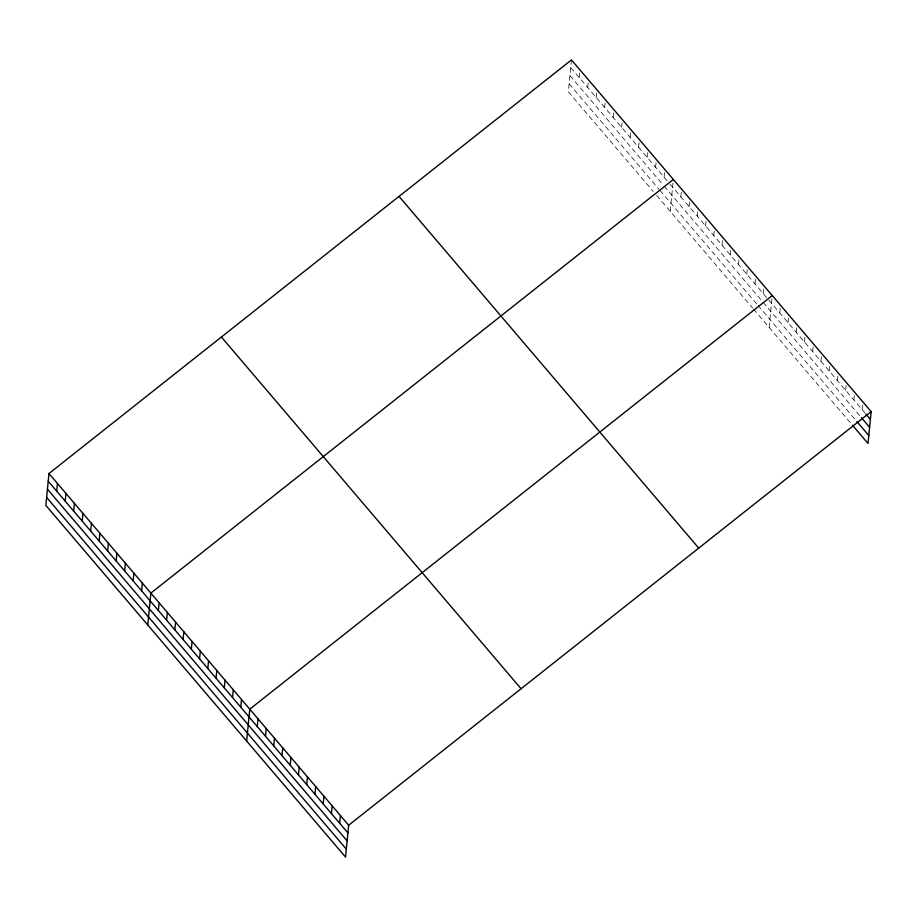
<?xml version="1.0" encoding="UTF-8"?>
<svg xmlns="http://www.w3.org/2000/svg" width="917" height="917" viewBox="0 0 917 917"><rect width="100%" height="100%" fill="white"/><g stroke="black" fill="none" stroke-linecap="round" stroke-linejoin="round"><path stroke-width="0.69" stroke-dasharray="4.58 3.44" d="M571.463 59.903L568.334 91.769L653.248 191.412M579.189 77.578L579.945 69.864M587.682 87.539L588.439 79.825M596.176 97.511L596.933 89.797M604.67 107.472L605.426 99.758M613.164 117.433L613.782 111.014M621.646 127.406L622.402 119.691M630.139 137.367L630.77 130.948M638.633 147.328L639.264 140.909M647.127 157.3L647.883 149.586M655.609 167.261L656.24 160.842M664.103 177.233L664.859 169.519M670.224 211.346L673.353 179.48M680.838 196.868L681.469 190.438M689.08 206.543L689.836 198.829M697.321 216.206L698.078 208.503M705.563 225.88L706.319 218.177M713.804 235.554L714.435 229.135M722.046 245.229L722.802 237.514M730.287 254.903L730.918 248.473M738.529 264.577L739.285 256.863M746.77 274.24L747.527 266.538M755.012 283.915L755.642 277.496M763.253 293.589L764.01 285.875M769.122 327.415L772.125 296.833M779.737 312.938L780.493 305.223M787.978 322.612L788.735 314.898M796.22 332.275L796.85 325.856M804.461 341.949L805.092 335.53M812.703 351.624L813.333 345.193M820.944 361.298L821.701 353.584M829.186 370.972L829.942 363.258M837.427 380.635L838.184 372.932M845.669 390.31L846.299 383.891M853.91 399.984L854.667 392.27M862.152 409.658L862.908 401.944M570.706 67.606L669.204 183.205M670.052 184.202L767.827 298.965M768.744 300.042L864.903 412.879M569.915 75.584L662.475 184.202M664.172 186.197L860.455 416.559M569.113 83.791L659.128 189.429M659.976 190.427L757.087 304.398M758.004 305.476L855.985 420.467M656.641 195.401L752.639 308.066M753.556 309.144L851.538 424.135"/><path stroke-width="1.38" d="M48.979 473.516L45.85 505.382L345.537 857.097L348.666 825.231L871.15 411.618L571.463 59.903L48.979 473.516L348.666 825.231M56.705 491.191L57.462 483.477M65.199 501.163L65.955 493.449M73.692 511.124L74.449 503.41M82.186 521.085L82.943 513.382M90.68 531.058L91.436 523.343M99.162 541.019L99.919 533.304M107.656 550.979L108.412 543.277M116.15 560.952L116.906 553.238M124.643 570.913L125.4 563.21M133.125 580.885L133.882 573.171M141.619 590.846L142.376 583.132M147.74 624.97L150.869 593.104L673.353 179.48M158.354 610.481L159.111 602.778M166.596 620.156L167.352 612.441M174.838 629.83L175.594 622.116M183.079 639.504L183.836 631.79M191.321 649.179L192.077 641.464M199.562 658.842L200.319 651.139M207.804 668.516L208.56 660.813M216.045 678.19L216.802 670.476M224.287 687.865L225.043 680.15M232.528 697.539L233.285 689.825M240.77 707.202L241.526 699.499M246.639 741.028L249.768 709.173L772.252 295.549M257.253 726.551L258.009 718.836M265.494 736.225L266.251 728.511M273.736 745.899L274.492 738.185M281.978 755.574L282.734 747.859M290.219 765.236L290.976 757.534M298.461 774.911L299.217 767.208M306.702 784.585L307.459 776.871M314.944 794.26L315.7 786.545M323.185 803.934L323.942 796.22M331.427 813.597L332.183 805.894M339.668 823.271L340.425 815.568M871.15 411.618L868.021 443.484L852.455 425.213M865.82 413.957L870.393 419.333M861.372 417.625L869.614 427.299M856.902 421.545L868.812 435.518M399.033 196.398L698.731 548.114M221.398 337.02L521.085 688.747M48.223 481.23L347.91 832.945M47.432 489.197L347.13 840.912M46.629 497.415L346.328 849.131"/></g></svg>
